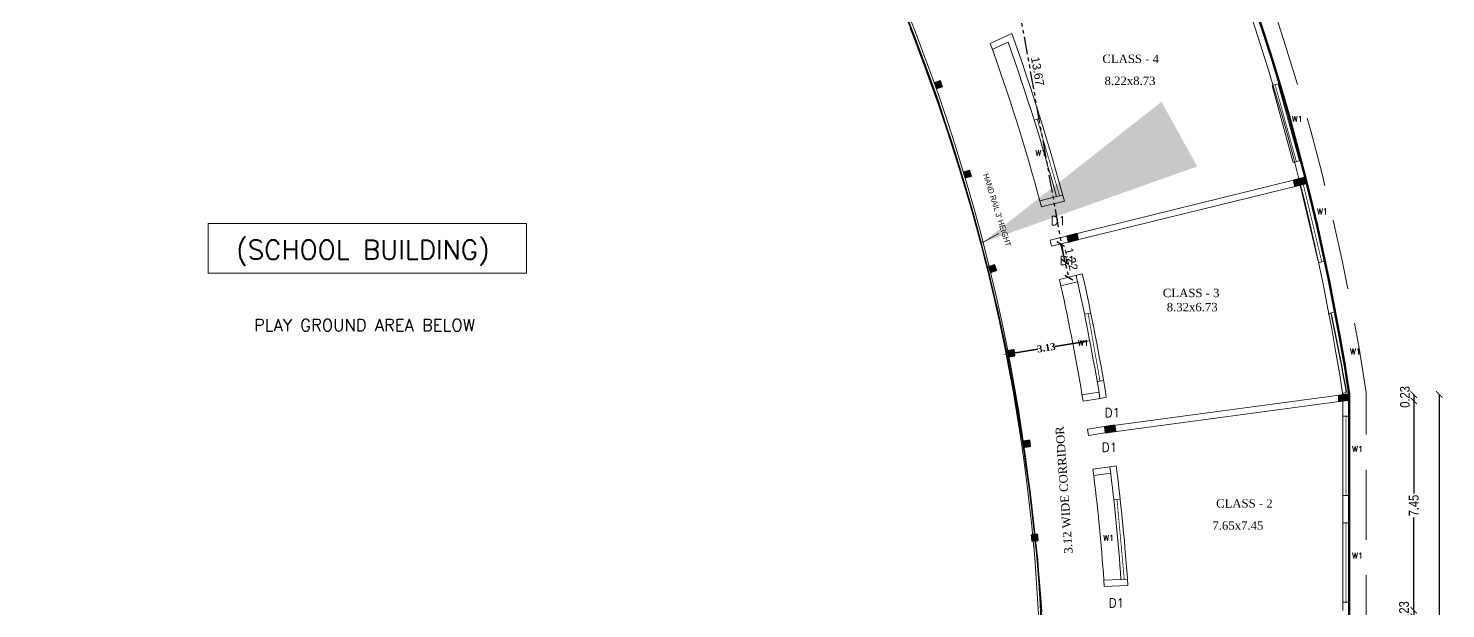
# Model space of a CAD drawing. Header units: metres. Extents: x 43 to 977, y 102 to 459.
# Drawn here: x 559.3 to 609.7, y 174.6 to 195.2 of the extents above; entities that cross this region are included whole.
import ezdxf

# ---------------------------------------------------------------- set-up
doc = ezdxf.new("R2010")
doc.units = ezdxf.units.M
doc.header["$MEASUREMENT"] = 0
doc.header["$PDMODE"] = 3
doc.linetypes.add('HIDDEN', pattern=[0.375, 0.25, -0.125])
doc.linetypes.add('PHANTOM2', pattern=[1.25, 0.625, -0.125, 0.125, -0.125, 0.125, -0.125])
doc.layers.get('0').update_dxf_attribs({"lineweight": 0})
doc.layers.get('Defpoints').update_dxf_attribs({"lineweight": 0})
for name, color, linetype, lineweight in [('BLK_1_FLR_1_ EXIT_WIDTH_ DOOR', 7, 'Continuous', 35), ('BLK_1_FLR_1_BLT_UP_AREA_DEDUCT_EXISTING', 4, 'Continuous', 35), ('Column', 1, 'Continuous', 0), ('DIST_EXIT', 7, 'Continuous', 35), ('fence', 15, 'Continuous', 0), ('FURN', 30, 'Continuous', 0), ('hatch', 7, 'Continuous', 0), ('PATH_WAY', 140, 'Continuous', 35), ('RTEXT', 4, 'Continuous', 0), ('Staircase', 140, 'Continuous', 0), ('TEXT', 130, 'Continuous', 0), ('TKT', 3, 'Continuous', 0), ('WALL', 7, 'Continuous', 0), ('WIN', 13, 'Continuous', 0)]:
    doc.layers.add(name, color=color, linetype=linetype, lineweight=lineweight)
doc.layers.add('BLK_1_FLR_1_BLT_UP_AREA_EXISTING', color=10, linetype='Continuous')
doc.styles.add('ARIAL', font='arial.ttf')
doc.styles.add('ARIAL NARROW', font='')
doc.styles.add('RTEXT', font='arial.ttf', dxfattribs={"width": 0.8, "height": 8})
doc.styles.get("Standard").update_dxf_attribs({"font": 'romans.shx'})
doc.styles.add('style2', font='romantic.ttf')
doc.styles.add('visa', font='swissc.ttf')
doc.styles.add('working', font='timesbd.ttf', dxfattribs={"height": 0.25})
doc.styles.get('ARIAL NARROW').set_extended_font_data('Lydian BT')
doc.dimstyles.new('Copy(2) of S-2', dxfattribs={"dimtxt": 10.5, "dimasz": 8, "dimexe": 2, "dimexo": 50, "dimgap": 5, "dimtad": 0, "dimtoh": 1, "dimdec": 1, "dimzin": 0, "dimdsep": 46, "dimlunit": 4, "dimtxsty": 'ARIAL NARROW', "dimcen": 0.09, "dimdle": 3, "dimse1": 1, "dimse2": 1, "dimclrd": 7, "dimclre": 13, "dimclrt": 7, "dimadec": 0, "dimazin": 0, "dimtfac": 1, "dimtdec": 1, "dimtofl": 0, "dimtmove": 0, "dimatfit": 3, "dimfxl": 0, "dimtolj": 1, "dimtzin": 0, "dimlwd": 13, "dimarcsym": 0})
doc.dimstyles.new('new model', dxfattribs={"dimtxt": 0.25, "dimasz": 0.23, "dimexe": 0.1, "dimexo": 0.1, "dimgap": 0, "dimtad": 0, "dimtoh": 1, "dimzin": 1, "dimdsep": 46, "dimtxsty": 'working', "dimcen": 0.09, "dimse1": 1, "dimse2": 1, "dimclrd": 8, "dimclre": 8, "dimclrt": 3, "dimadec": 1, "dimazin": 0, "dimtfac": 1, "dimtofl": 0, "dimtmove": 0, "dimatfit": 3, "dimfxl": 0, "dimtolj": 1, "dimtzin": 0, "dimlwd": -1, "dimlwe": -1, "dimarcsym": 0})
doc.dimstyles.new('o3', dxfattribs={"dimscale": 0.23, "dimtxt": 0.9, "dimasz": 1, "dimexe": 5, "dimexo": 9, "dimgap": 0.23, "dimtad": 0, "dimzin": 3, "dimdsep": 46, "dimtxsty": 'visa', "dimblk": 'ARCHTICK', "dimcen": 0.09, "dimse1": 1, "dimse2": 1, "dimclrd": 7, "dimclre": 256, "dimclrt": 7, "dimadec": 0, "dimazin": 0, "dimtfac": 0.23, "dimtofl": 0, "dimtmove": 2, "dimatfit": 1, "dimldrblk": 'ARCHTICK', "dimfxl": 0, "dimtolj": 1, "dimtzin": 0, "dimarcsym": 0})
doc.dimstyles.new('OPEN SPACE', dxfattribs={"dimtxt": 0.3, "dimasz": 0.23, "dimexe": 0.1875, "dimexo": 0.0625, "dimgap": 0.09, "dimtad": 3, "dimzin": 0, "dimdsep": 46, "dimtxsty": 'ARIAL', "dimblk": 'OBLIQUE', "dimcen": 0.09, "dimse1": 1, "dimse2": 1, "dimclrd": 6, "dimclre": 6, "dimclrt": 7, "dimadec": 0, "dimazin": 0, "dimtfac": 0.5, "dimtix": 1, "dimtmove": 0, "dimatfit": 3, "dimfxl": 0, "dimtolj": 1, "dimtzin": 0, "dimarcsym": 0})

# ---------------------------------------------------------------- blocks, each defined once
blk = doc.blocks.new('_ArchTick')
at = {"color": 0, "const_width": 0.15}
blk.add_lwpolyline([(-0.5, -0.5), (0.5, 0.5)], dxfattribs=at)
blk = doc.blocks.new('*D549')
at = {"layer": 'Defpoints', "color": 0, "lineweight": 30}
for p in [(606.026, 182.18), (606.022, 181.953), (608.549, 181.953)]:
    blk.add_point(p, dxfattribs=at)
at = {"layer": 'WALL', "color": 7, "lineweight": -2}
blk.add_line((608.549, 182.18), (608.549, 181.953), dxfattribs=at)
at = {"layer": 'WALL', "color": 7, "lineweight": -2, "xscale": 0.23, "yscale": 0.23, "zscale": 0.23}
for p, rotation in [((608.549, 182.18), 90), ((608.549, 181.953), 270)]:
    blk.add_blockref('_ArchTick', p, dxfattribs=dict(at, rotation=rotation))
at = {"layer": 'WALL', "color": 7, "insert": (608.235, 182.096), "char_height": 0.345, "attachment_point": 5, "rotation": 90, "style": 'visa'}
blk.add_mtext('\\A1;0.23', dxfattribs=at)
blk = doc.blocks.new('*D550')
at = {"layer": 'Defpoints', "color": 0, "lineweight": 30}
for p in [(606.022, 181.953), (606.024, 174.5), (608.549, 174.5)]:
    blk.add_point(p, dxfattribs=at)
at = {"layer": 'WALL', "color": 7, "lineweight": -2}
for p, q in [((608.549, 181.953), (608.549, 178.657)), ((608.549, 174.5), (608.549, 177.796))]:
    blk.add_line(p, q, dxfattribs=at)
at = {"layer": 'WALL', "color": 7, "lineweight": -2, "xscale": 0.23, "yscale": 0.23, "zscale": 0.23}
for p, rotation in [((608.549, 181.953), 90), ((608.549, 174.5), 270)]:
    blk.add_blockref('_ArchTick', p, dxfattribs=dict(at, rotation=rotation))
at = {"layer": 'WALL', "color": 7, "insert": (608.549, 178.227), "char_height": 0.345, "attachment_point": 5, "rotation": 90, "style": 'visa'}
blk.add_mtext('\\A1;7.45', dxfattribs=at)
blk = doc.blocks.new('*D551')
at = {"layer": 'Defpoints', "color": 0, "lineweight": 30}
for p in [(606.024, 174.5), (606.024, 174.272), (608.549, 174.272)]:
    blk.add_point(p, dxfattribs=at)
at = {"layer": 'WALL', "color": 7, "lineweight": -2}
blk.add_line((608.549, 174.5), (608.549, 174.272), dxfattribs=at)
at = {"layer": 'WALL', "color": 7, "lineweight": -2, "xscale": 0.23, "yscale": 0.23, "zscale": 0.23}
for p, rotation in [((608.549, 174.5), 90), ((608.549, 174.272), 270)]:
    blk.add_blockref('_ArchTick', p, dxfattribs=dict(at, rotation=rotation))
at = {"layer": 'WALL', "color": 7, "insert": (608.205, 174.434), "char_height": 0.345, "attachment_point": 5, "rotation": 90, "style": 'visa'}
blk.add_mtext('\\A1;0.23', dxfattribs=at)
blk = doc.blocks.new('*D577')
at = {"layer": 'Defpoints', "color": 0, "lineweight": 30}
for p in [(606.025, 182.185), (605.85, 143.866), (609.458, 143.866)]:
    blk.add_point(p, dxfattribs=at)
at = {"layer": 'WALL', "color": 7, "lineweight": -2}
for p, q in [((609.458, 182.185), (609.458, 163.572)), ((609.458, 143.866), (609.458, 162.479))]:
    blk.add_line(p, q, dxfattribs=at)
at = {"layer": 'WALL', "color": 7, "lineweight": -2, "xscale": 0.23, "yscale": 0.23, "zscale": 0.23}
for p, rotation in [((609.458, 182.185), 90), ((609.458, 143.866), 270)]:
    blk.add_blockref('_ArchTick', p, dxfattribs=dict(at, rotation=rotation))
at = {"layer": 'WALL', "color": 7, "insert": (609.458, 163.025), "char_height": 0.345, "attachment_point": 5, "rotation": 90, "style": 'visa'}
blk.add_mtext('\\A1;38.32', dxfattribs=at)
blk = doc.blocks.new('*D714')
at = {"layer": 'Defpoints', "color": 0, "lineweight": 30}
for p in [(597.023, 184.095), (597.038, 183.998), (593.948, 183.501)]:
    blk.add_point(p, dxfattribs=at)
at = {"layer": 'PATH_WAY', "color": 4}
for p, q in [((596.796, 184.058), (595.784, 183.896)), ((594.16, 183.635), (595.172, 183.797))]:
    blk.add_line(p, q, dxfattribs=at)
at = {"layer": 'PATH_WAY', "color": 4, "lineweight": 30}
for points in [[(596.79, 184.096), (596.802, 184.02), (597.023, 184.095)], [(594.154, 183.673), (594.166, 183.597), (593.933, 183.598)]]:
    blk.add_solid(points, dxfattribs=at)
at = {"layer": 'PATH_WAY', "color": 4, "lineweight": 35, "insert": (595.478, 183.847), "char_height": 0.25, "attachment_point": 5, "rotation": 9.1252, "style": 'working'}
blk.add_mtext('\\A1;3.13', dxfattribs=at)
blk = doc.blocks.new('_Oblique')
at = {"color": 0, "linetype": 'ByBlock', "lineweight": -2}
blk.add_line((-0.5, -0.5), (0.5, 0.5), dxfattribs=at)
blk = doc.blocks.new('*D724')
at = {"layer": 'BLK_1_FLR_1_ EXIT_WIDTH_ DOOR', "color": 2, "linetype": 'PHANTOM2', "lineweight": -2}
blk.add_line((595.985, 187.536), (596.277, 186.353), dxfattribs=at)
at = {"layer": 'Defpoints', "color": 0, "lineweight": 80}
for p in [(596.254, 187.603), (596.277, 186.353), (596.545, 186.419)]:
    blk.add_point(p, dxfattribs=at)
at = {"layer": 'BLK_1_FLR_1_ EXIT_WIDTH_ DOOR', "color": 2, "lineweight": -2, "xscale": 0.23, "yscale": 0.23, "zscale": 0.23}
for p, rotation in [((595.985, 187.536), 103.8461538460772), ((596.277, 186.353), 283.8461538460773)]:
    blk.add_blockref('_Oblique', p, dxfattribs=dict(at, rotation=rotation))
at = {"layer": 'BLK_1_FLR_1_ EXIT_WIDTH_ DOOR', "color": 2, "lineweight": 35, "insert": (596.364, 187.002), "char_height": 0.3, "attachment_point": 5, "rotation": 283.8462, "style": 'ARIAL'}
blk.add_mtext('\\A1;1.22', dxfattribs=at)
blk = doc.blocks.new('*D725')
at = {"layer": 'Defpoints', "color": 0, "lineweight": 80}
for p in [(593.716, 200.375), (593.716, 200.375), (596.137, 186.919)]:
    blk.add_point(p, dxfattribs=at)
at = {"layer": 'DIST_EXIT', "color": 7, "linetype": 'PHANTOM2', "lineweight": -2}
blk.add_line((596.137, 186.919), (593.716, 200.375), dxfattribs=at)
at = {"layer": 'DIST_EXIT', "color": 7, "lineweight": -2, "xscale": 0.23, "yscale": 0.23, "zscale": 0.23}
for p, rotation in [((593.716, 200.375), 100.20229532918), ((596.137, 186.919), 280.20229532918)]:
    blk.add_blockref('_Oblique', p, dxfattribs=dict(at, rotation=rotation))
at = {"layer": 'DIST_EXIT', "color": 7, "lineweight": 35, "insert": (595.166, 193.69), "char_height": 0.3, "attachment_point": 5, "rotation": 280.2023, "style": 'ARIAL'}
blk.add_mtext('\\A1;13.67', dxfattribs=at)

msp = doc.modelspace()

# ---------------------------------------------------------------- hatches: boundary and pattern name
at = {"layer": 'hatch'}
h = msp.add_hatch(dxfattribs=at)
h.set_pattern_fill('ANSI31', color=256, scale=0.025396, angle=70.615645, style=0)
h.set_pattern_definition([(64.384355043, (3968.1384837, -4384.8408806), (0.002862512998, -0.001372447609), [])])
h.paths.add_polyline_path([(591.7061, 193.35808), (591.78196, 193.14247), (591.56635, 193.06661), (591.49049, 193.28221)])
h = msp.add_hatch(dxfattribs=at)
h.set_pattern_fill('ANSI31', color=256, scale=0.025396, angle=73.428792, style=0)
h.set_pattern_definition([(61.571207636, (3740.41688, -4548.2219425), (0.002791705087, -0.001511282836), [])])
h.paths.add_polyline_path([(592.74667, 190.17162), (592.81186, 189.95255), (592.59279, 189.88736), (592.5276, 190.10644)])
h = msp.add_hatch(dxfattribs=at)
h.set_pattern_fill('ANSI31', color=256, scale=0.025396, angle=76.153846, style=0)
h.set_pattern_definition([(58.846153846, (3523.3192027, -4692.8165677), (0.002716696904, -0.0016423005312), [])])
h.paths.add_polyline_path([(604.26506, 189.81445), (604.31976, 189.59253), (604.68963, 189.68369), (604.63493, 189.90562)])
h = msp.add_hatch(dxfattribs=at)
h.set_pattern_fill('ANSI31', color=256, scale=0.025396, angle=76.153846, style=0)
h.set_pattern_definition([(58.846153846, (3515.2559566, -4694.8043145), (0.002716696904, -0.0016423005312), [])])
h.paths.add_polyline_path([(596.20181, 187.8267), (596.25651, 187.60478), (596.62639, 187.69594), (596.57169, 187.91787)])
h = msp.add_hatch(dxfattribs=at)
h.set_pattern_fill('ANSI31', color=256, scale=0.025396, angle=71.213539, style=0)
h.set_pattern_definition([(63.78646071, (3922.112103, -4426.3726524), (0.002848035605, -0.0014022433083), [])])
h.paths.add_polyline_path([(593.63722, 186.81023), (593.71083, 186.59384), (593.49444, 186.52023), (593.42083, 186.73662)])
h = msp.add_hatch(dxfattribs=at)
h.set_pattern_fill('ANSI31', color=256, scale=0.025396, angle=81.692308, style=0)
h.set_pattern_definition([(53.30769231, (3028.287385, -4957.8185368), (0.0025455095069, -0.0018968327426), [])])
h.paths.add_polyline_path([(594.32848, 183.78096), (594.36151, 183.55479), (594.13534, 183.52177), (594.10232, 183.74794)])
h = msp.add_hatch(dxfattribs=at)
h.set_pattern_fill('ANSI31', color=256, scale=0.025396, angle=76.153846, style=0)
h.set_pattern_definition([(121.153846154, (-15672.1806707, 7236.9559182), (-0.002716696904, -0.0016423005312), [])])
h.paths.add_polyline_path([(605.87119, 182.15421), (605.87119, 181.92322), (606.25213, 181.97885), (606.25213, 182.20984)])
h = msp.add_hatch(dxfattribs=at)
h.set_pattern_fill('ANSI31', color=256, scale=0.025396, angle=81.692308, style=0)
h.set_pattern_definition([(53.30769231, (3031.727228, -4960.5283506), (0.0025455095069, -0.0018968327426), [])])
h.paths.add_polyline_path([(597.54216, 181.03812), (597.57519, 180.81196), (597.95213, 180.867), (597.91911, 181.09316)])
h = msp.add_hatch(dxfattribs=at)
h.set_pattern_fill('ANSI31', color=256, scale=0.025396, angle=81.692308, style=0)
h.set_pattern_definition([(53.30769231, (3028.843682, -4961.041868), (0.0025455095069, -0.0018968327426), [])])
h.paths.add_polyline_path([(594.88478, 180.55763), (594.91781, 180.33146), (594.69164, 180.29844), (594.65861, 180.52461)])
h = msp.add_hatch(dxfattribs=at)
h.set_pattern_fill('ANSI31', color=256, scale=0.025396, angle=84.515823, style=0)
h.set_pattern_definition([(50.4841766, (2772.8986688, -5078.0468083), (0.0024489818524, -0.0020199210355), [])])
h.paths.add_polyline_path([(595.19009, 176.97938), (595.16824, 177.2069), (594.94073, 177.18506), (594.96257, 176.95754)])

# ---------------------------------------------------------------- linework, layer by layer
at = {"layer": 'BLK_1_FLR_1_BLT_UP_AREA_DEDUCT_EXISTING', "color": 26, "lineweight": 35}
msp.add_lwpolyline([(595.30739, 174.44), (595.27155, 174.94879), (595.23786, 175.38478), (595.19274, 175.91974), (595.15772, 176.3043), (595.10846, 176.8094), (595.06016, 177.27107), (595.00276, 177.78471), (594.95202, 178.21222), (594.88535, 178.74252), (594.83105, 179.1518), (594.75072, 179.72583), (594.69727, 180.08965), (594.61403, 180.63142), (594.55071, 181.02558), (594.46259, 181.55155), (594.39139, 181.95943), (594.30138, 182.45566), (594.21933, 182.89102), (594.12845, 183.35637), (594.03459, 183.82017), (593.94233, 184.26091), (593.83718, 184.74671), (593.7253, 185.24602), (593.62714, 185.67048), (593.50667, 186.17562), (593.40452, 186.59129), (593.27894, 187.08783), (593.16936, 187.50898), (593.0498, 187.95659), (592.92068, 188.43999), (592.77708, 188.93561), (592.66158, 189.3343), (592.50827, 189.8502), (592.38905, 190.2416), (592.23673, 190.73001), (592.10417, 191.14509), (591.93579, 191.6598), (591.80699, 192.04461), (591.63625, 192.54356), (591.49756, 192.93999), (591.313, 193.45596), (591.17594, 193.83107), (590.97817, 194.36085), (590.84219, 194.71767), (590.63938, 195.23919)], dxfattribs=at)
at = {"layer": 'BLK_1_FLR_1_BLT_UP_AREA_EXISTING', "color": 26, "lineweight": 50}
msp.add_lwpolyline([(602.8964, 196.00213), (603.21557, 195.03828), (603.5227, 194.07053), (603.81775, 193.09902), (604.10068, 192.12392), (604.37143, 191.14536), (604.62997, 190.16351), (604.87626, 189.17851), (605.11026, 188.19052), (605.33193, 187.1997), (605.54124, 186.20618), (605.92264, 184.21172), (606.09467, 183.21108), (606.15983, 182.81127), (606.25423, 182.20837), (606.25585, 143.85945), (535.38478, 143.85945)], dxfattribs=at)
at = {"layer": 'Column'}
for p, q in [((597.87866, 178.42589), (598.10618, 178.44795)), ((597.8789, 178.42589), (598.10642, 178.44795))]:
    msp.add_line(p, q, dxfattribs=at)
for points in [[(591.78196, 193.14247), (591.7061, 193.35808), (591.49049, 193.28221), (591.56635, 193.06661)], [(592.81186, 189.95255), (592.74667, 190.17162), (592.5276, 190.10644), (592.59279, 189.88736)], [(604.68963, 189.68369), (604.63493, 189.90562), (604.26506, 189.81445), (604.31976, 189.59253)], [(596.62639, 187.69594), (596.57169, 187.91787), (596.20181, 187.8267), (596.25651, 187.60478)], [(593.71083, 186.59384), (593.63722, 186.81023), (593.42083, 186.73662), (593.49444, 186.52023)], [(594.36151, 183.55479), (594.32848, 183.78096), (594.10232, 183.74794), (594.13534, 183.52177)], [(606.25213, 181.97885), (606.25213, 182.20984), (605.87119, 182.15421), (605.87119, 181.92322)], [(597.95213, 180.867), (597.91911, 181.09316), (597.54216, 181.03812), (597.57519, 180.81196)], [(594.91781, 180.33146), (594.88478, 180.55763), (594.65861, 180.52461), (594.69164, 180.29844)], [(595.19009, 176.97938), (595.16824, 177.2069), (594.94073, 177.18506), (594.96257, 176.95754)]]:
    msp.add_lwpolyline(points, close=True, dxfattribs=at)
at = {"layer": 'fence', "linetype": 'HIDDEN', "ltscale": 10}
msp.add_line((606.86164, 143.25202), (606.86164, 182.25616), dxfattribs=at)
msp.add_arc((525.57413, 169.85554), 82.22794, 8.6737437, 43.9217668, dxfattribs=at)
at = {"layer": 'FURN'}
for start, end in [(9.2091845, 12.5857585), (4.0296261, 7.2409267)]:
    msp.add_arc((526.69462, 170.57741), 71.00589, start, end, dxfattribs=at)
at = {"layer": 'Staircase'}
for centre, radius, start, end in [((527.43153, 170.58192), 67.88216, 5.166821, 27.2219342), ((527.43153, 170.58192), 67.95835, 5.166821, 27.2217179), ((513.92614, 169.96737), 81.39025, 352.5458879, 4.8946026), ((513.99436, 169.97027), 81.39823, 352.4827903, 4.8969172)]:
    msp.add_arc(centre, radius, start, end, dxfattribs=at)
at = {"layer": 'TKT'}
msp.add_lwpolyline([(565.6543, 188.27058), (576.98553, 188.27058), (576.98553, 186.50839), (565.6543, 186.50839)], close=True, dxfattribs=at)
at = {"layer": 'WALL'}
for p, q in [((593.48216, 194.6817), (594.24515, 195.03624)), ((593.57848, 194.47442), (594.11479, 194.72363)), ((593.71133, 194.03699), (593.63547, 194.2526)), ((603.50835, 193.18155), (603.72793, 193.24708)), ((595.04277, 191.95603), (595.26182, 192.02139)), ((604.26197, 190.44195), (604.48699, 190.49741)), ((595.61002, 187.68117), (604.41301, 189.85092)), ((595.66472, 187.45925), (604.46771, 189.62899)), ((604.50888, 189.63914), (604.72846, 189.70466)), ((595.24492, 189.0826), (595.83686, 189.2285)), ((595.83686, 189.2285), (596.06188, 189.28396)), ((595.24492, 189.0826), (595.30415, 188.86179)), ((595.30415, 188.86179), (596.11801, 189.06239)), ((605.1639, 186.87845), (605.38892, 186.93391)), ((595.94414, 186.27268), (596.758, 186.47328)), ((595.99431, 186.04964), (595.94414, 186.27268)), ((595.99431, 186.04964), (596.58625, 186.19554)), ((596.80823, 186.25025), (596.8127, 186.25136)), ((596.83929, 185.03688), (597.0636, 185.08079)), ((605.50802, 185.05904), (605.72857, 185.1274)), ((597.2868, 182.64017), (597.51117, 182.6841)), ((597.38695, 182.0387), (597.61137, 182.08264)), ((597.76833, 181.07115), (606.25213, 182.20984)), ((606.00195, 182.21618), (606.22473, 182.27108)), ((606.25213, 143.86616), (606.25213, 182.20985)), ((597.80135, 180.84498), (606.25213, 181.97885)), ((606.02356, 174.49578), (606.02356, 181.94547)), ((596.93905, 180.95006), (597.54216, 181.03812)), ((606.25674, 181.40659), (606.02817, 181.40659)), ((596.93905, 180.95006), (596.97207, 180.72389)), ((596.97207, 180.72389), (597.57519, 180.81196)), ((597.73889, 179.60395), (597.96509, 179.63698)), ((606.02817, 178.5832), (606.25674, 178.5832)), ((606.25674, 177.60986), (606.02817, 177.60986)), ((597.52498, 175.56716), (598.13392, 175.59661)), ((597.52498, 175.56716), (597.53602, 175.33886)), ((598.13392, 175.59661), (598.36541, 175.60781)), ((597.54068, 175.33908), (598.37792, 175.37958)), ((606.02817, 174.78647), (606.25674, 174.78647))]:
    msp.add_line(p, q, dxfattribs=at)
at = {"layer": 'WALL', "color": 7}
msp.add_lwpolyline([(577.32673, 208.17558), (577.32669, 212.7679), (580.58007, 212.7679, -0.20759987), (594.66416, 159.3262), (594.66416, 159.3262), (594.66416, 159.3262), (591.83033, 159.31493), (546.63085, 159.3278, -0.20934812), (560.55893, 213.22147), (563.61155, 213.22147), (563.61155, 208.19379), (577.32673, 208.17558), (577.32669, 212.7679), (580.58007, 212.7679)], format="xyb", dxfattribs=at)
at = {"layer": 'WALL'}
for centre, radius, start, end in [((525.57413, 169.85554), 81.38987, 8.7061241, 44.1120856), ((525.57413, 169.85554), 81.61843, 8.7061241, 41.4762809), ((526.69279, 170.57741), 71.00589, 15.0958204, 19.844516), ((526.69279, 170.57741), 71.6154, 15.0958204, 19.7042528), ((526.69279, 170.57741), 71.84397, 14.9095252, 19.9039113), ((526.69486, 170.57741), 71.00589, 13.7539372, 13.9383705), ((526.69462, 170.57741), 71.6154, 9.2151287, 12.7827825), ((526.69462, 170.57741), 71.84397, 9.2151287, 12.7827825), ((526.69462, 170.57741), 71.6154, 4.0188973, 7.2409267), ((526.69462, 170.57741), 71.84397, 3.8326021, 7.244321)]:
    msp.add_arc(centre, radius, start, end, dxfattribs=at)
at = {"layer": 'WIN', "color": 7}
for p, q in [((604.26197, 190.44195), (603.50835, 193.18155)), ((603.72793, 193.24708), (604.48699, 190.49741)), ((605.1639, 186.87845), (604.50888, 189.63914)), ((604.72846, 189.70466), (605.38892, 186.93391)), ((596.97579, 184.33692), (596.97112, 184.36353)), ((597.19534, 184.40787), (597.20033, 184.37961)), ((606.02817, 181.40659), (606.02817, 178.5832)), ((606.25674, 181.40659), (606.25674, 178.5832)), ((606.02817, 177.60986), (606.02817, 174.78647)), ((606.25674, 177.60986), (606.25674, 174.78647))]:
    msp.add_line(p, q, dxfattribs=at)
at = {"layer": 'WIN', "color": 7, "lineweight": 9}
for p, q in [((597.35037, 182.26432), (596.74872, 182.16677)), ((597.38695, 182.0387), (596.7853, 181.94115)), ((597.73889, 179.60395), (597.13424, 179.52713)), ((597.7677, 179.37721), (597.16305, 179.30038))]:
    msp.add_line(p, q, dxfattribs=at)
at = {"layer": 'WIN', "color": 5, "lineweight": 9}
msp.add_line((606.25213, 182.20856), (606.25213, 181.97885), dxfattribs=at)
at = {"layer": 'WIN', "const_width": 0.0254}
for points in [[(604.37448, 190.46968), (603.61814, 193.21431)], [(595.94937, 189.25623), (595.1523, 191.98871)], [(605.27641, 186.90618), (604.61867, 189.6719)], [(597.38714, 182.65981), (596.96465, 185.06142)], [(606.14245, 181.40659), (606.14245, 178.5832)], [(598.24967, 175.60221), (597.99242, 178.43692)], [(606.14245, 177.60986), (606.14245, 174.78647)]]:
    msp.add_lwpolyline(points, dxfattribs=at)
at = {"layer": 'WIN', "lineweight": 30}
msp.add_arc((478.71772, 159.10187), 129.53077, 10.2970491, 11.5748596, dxfattribs=at)

# ---------------------------------------------------------------- texts
at = {"layer": 'RTEXT', "style": 'RTEXT', "width": 0.8}
msp.add_text("HAND RAIL 3' HEIGHT", height=0.2031694, rotation=287.480324, dxfattribs=at).set_placement((593.22302, 190.0123))
at = {"layer": 'TEXT', "color": 4, "style": 'style2'}
for s, p in [('CLASS - 4', (597.47141, 193.98581)), ('8.22x8.73', (597.54829, 193.20322)), ('CLASS - 3', (599.62307, 185.64839)), ('8.32x6.73', (599.76019, 185.14391)), ('CLASS - 2', (601.51676, 178.15136)), ('7.65x7.45', (601.38622, 177.36877))]:
    msp.add_text(s, height=0.3, dxfattribs=at).set_placement(p)
msp.add_text('3.12 WIDE CORRIDOR', height=0.3, rotation=94.03226, dxfattribs=at).set_placement((596.41557, 176.52741))
at = {"layer": 'WALL'}
for s, height, p in [('W1', 0.203169, (604.21486, 191.89368)), ('W1', 0.203169, (595.09126, 190.68023)), ('W1', 0.203169, (605.10936, 188.59655)), ('D1', 0.313036, (595.62913, 188.21589)), ('(SCHOOL BUILDING)', 0.6826493, (566.65526, 186.99576)), ('D1', 0.313036, (595.9564, 186.79993)), ('PLAY GROUND AREA BELOW', 0.4266558, (567.28707, 184.44085)), ('W1', 0.203169, (596.59937, 183.91607)), ('W1', 0.203169, (606.28336, 183.61207)), ('W1', 0.203169, (606.28752, 183.60672)), ('D1', 0.313036, (597.55351, 181.37693)), ('D1', 0.313036, (597.45157, 180.14489)), ('W1', 0.203169, (606.35772, 180.13577)), ('W1', 0.203169, (597.50238, 176.96944)), ('W1', 0.203169, (606.35772, 176.33904)), ('D1', 0.313036, (597.69463, 174.60258))]:
    msp.add_text(s, height=height, dxfattribs=at).set_placement(p)

# ---------------------------------------------------------------- dimensions: what is measured, and where the dimension line sits
at = {"layer": 'BLK_1_FLR_1_ EXIT_WIDTH_ DOOR', "color": 2, "lineweight": 35}
dim = msp.add_aligned_dim(p1=(596.25371, 187.60257), p2=(596.54543, 186.419), distance=-0.27678, dimstyle='OPEN SPACE', override={"dimpost": '\\X', "dimclrd": 2, "dimclrt": 2, "dimfxl": 0, "dimarcsym": 2}, dxfattribs=at)
dim.commit()
dim.dimension.update_dxf_attribs({"geometry": '*D724', "text_midpoint": (596.36445, 187.00213)})
at = {"layer": 'DIST_EXIT', "color": 7, "lineweight": 35}
dim = msp.add_aligned_dim(p1=(596.13721, 186.91863), p2=(593.71551, 200.37482), distance=0, dimstyle='OPEN SPACE', override={"dimpost": '\\X', "dimclrd": 7, "dimfxl": 0, "dimarcsym": 2}, dxfattribs=at)
dim.commit()
dim.dimension.update_dxf_attribs({"geometry": '*D725', "text_midpoint": (595.16579, 193.68982)})
at = {"layer": 'PATH_WAY', "color": 4, "lineweight": 35}
dim = msp.add_aligned_dim(p1=(593.94828, 183.50121), p2=(597.0384, 183.99756), distance=0.09839, dimstyle='new model', override={"dimpost": '\\X', "dimclrd": 4, "dimclrt": 4}, dxfattribs=at)
dim.commit()
dim.dimension.update_dxf_attribs({"geometry": '*D714', "text_midpoint": (595.47774, 183.84652)})
at = {"layer": 'WALL'}
for base, p1, p2, picture, middle in [((608.54916, 181.95326), (606.02619, 182.17988), (606.02242, 181.95326), '*D549', (608.23512, 182.09561)), ((608.54916, 174.27178), (606.02356, 174.50041), (606.02356, 174.27178), '*D551', (608.20478, 174.43367))]:
    dim = msp.add_linear_dim(base=base, p1=p1, p2=p2, angle=90, dimstyle='o3', override={"dimtxt": 1.5, "dimpost": '\\X'}, dxfattribs=at)
    dim.commit()
    dim.dimension.update_dxf_attribs({"geometry": picture, "text_midpoint": middle, "dimtype": 160})
for base, p1, p2, picture, middle in [((609.45818, 143.86616), (606.02546, 182.18466), (605.84975, 143.86616), '*D577', (609.45818, 163.02541)), ((608.54916, 174.50041), (606.02242, 181.95326), (606.02356, 174.50041), '*D550', (608.54916, 178.22684))]:
    dim = msp.add_linear_dim(base=base, p1=p1, p2=p2, angle=90, dimstyle='o3', override={"dimtxt": 1.5, "dimpost": '\\X'}, dxfattribs=at)
    dim.commit()
    dim.dimension.update_dxf_attribs({"geometry": picture, "text_midpoint": middle})

# ---------------------------------------------------------------- leaders
at = {"layer": 'WIN', "lineweight": 9}
msp.add_leader([(593.20389, 187.5899), (593.79148, 187.91393)], dimstyle='Copy(2) of S-2', override={"dimgap": 5, "dimtad": 0}, dxfattribs=at)

doc.saveas('drawing.dxf')
